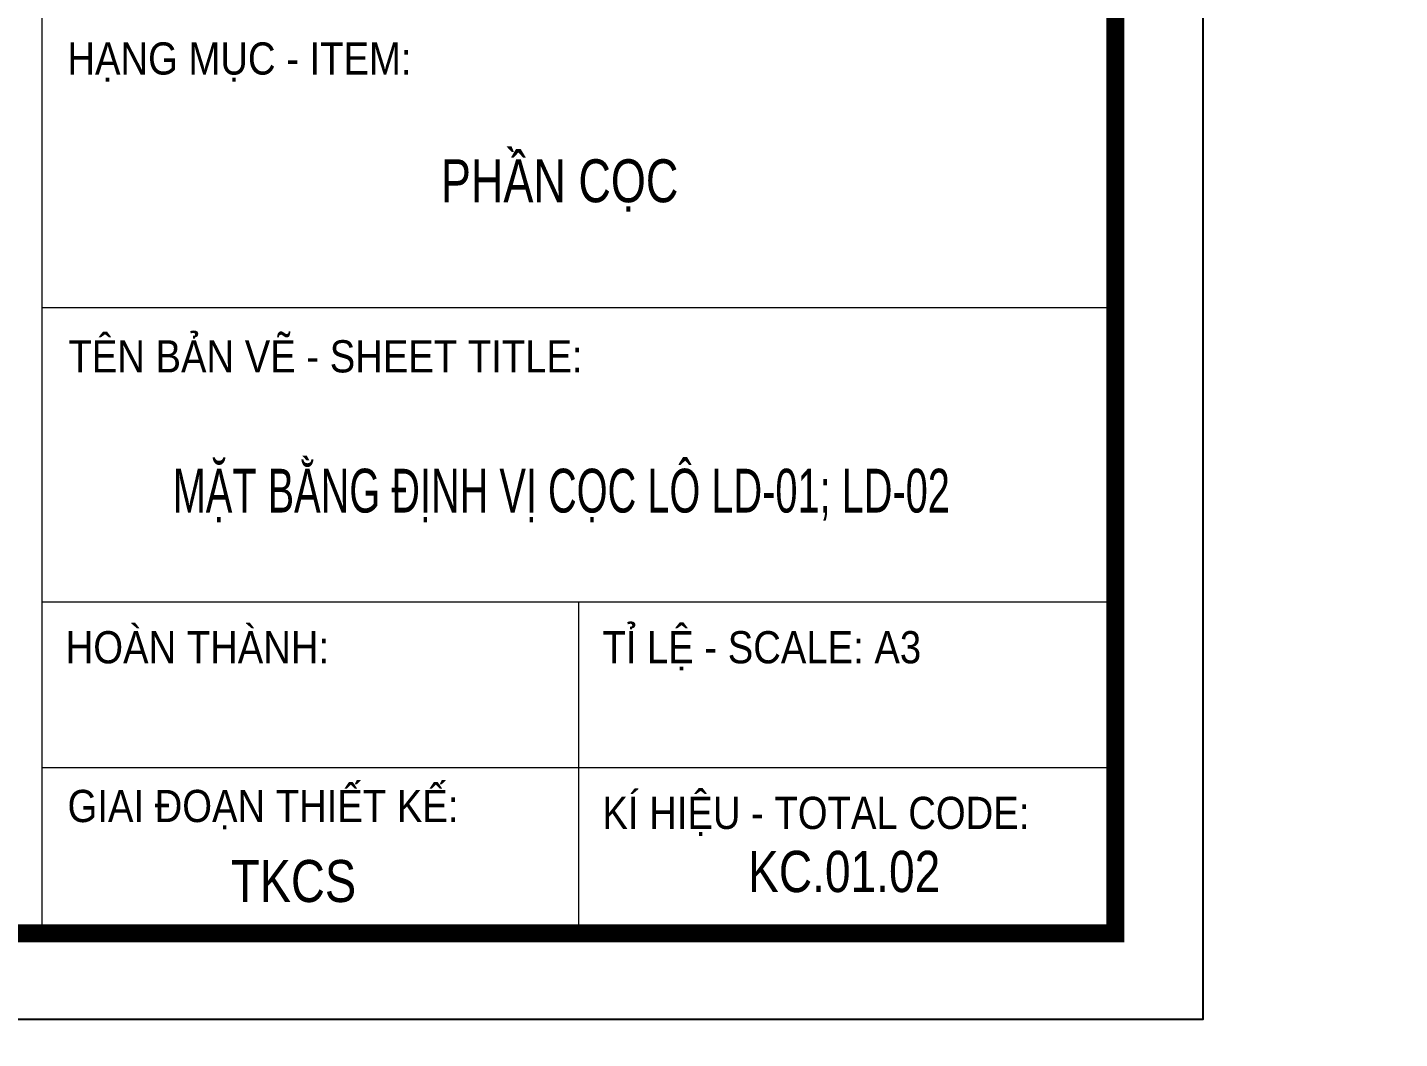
# Model space of a CAD drawing. Header units: metres. Extents: x 568006 to 1139366, y 2064802 to 4131555.
# Drawn here: x 569462.88 to 569496.14, y 2065189.85 to 2065214.35 of the extents above; entities that cross this region are included whole.
import ezdxf
from ezdxf.enums import TextEntityAlignment as Align
from ezdxf.xclip import XClip

# ---------------------------------------------------------------- set-up
doc = ezdxf.new("R2010")
doc.units = ezdxf.units.M
doc.header["$XCLIPFRAME"] = 0
doc.linetypes.add('ACAD_ISO10W100', pattern=[18.5, 12, -3, 0.5, -3])
doc.linetypes.add('CENTER', pattern=[2, 1.25, -0.25, 0.25, -0.25])
doc.layers.get('DEFPOINTS').update_dxf_attribs({"color": 152, "linetype": 'CONTINUOUS'})
for name, color, linetype, lineweight in [('A-KY HIEU', 34, 'CONTINUOUS', 20), ('A-TEXT', 7, 'CONTINUOUS', 18), ('E- RANH GIOI', 1, 'CENTER', 13), ('hung-demlonha', 7, 'CONTINUOUS', 15)]:
    doc.layers.add(name, color=color, linetype=linetype, lineweight=lineweight)
for name, color, linetype in [('ghi_chu', 7, 'CONTINUOUS'), ('LogDg', 7, 'CONTINUOUS'), ('TimDg', 222, 'CONTINUOUS')]:
    doc.layers.add(name, color=color, linetype=linetype)
doc.styles.add('A1-arial', font='arial.ttf')
doc.styles.add('AA - Arial - Regular', font='arial.ttf', dxfattribs={"height": 250})
doc.styles.add('ARIAL', font='arial.ttf', dxfattribs={"height": 5})
doc.styles.add('QH1', font='arialbd.ttf', dxfattribs={"width": 0.8})

# ---------------------------------------------------------------- blocks, each defined once
blk = doc.blocks.new('A$C33BC4D2A')
at = {"layer": 'A-KY HIEU', "color": 0}
for p, q in [((353.662, -4.903), (353.662, -292.097)), ((353.662, -256.354), (414.985, -256.354)), ((353.662, -273.174), (414.985, -273.174)), ((384.324, -273.174), (384.324, -292.097)), ((353.662, -282.635), (414.985, -282.635))]:
    blk.add_line(p, q, dxfattribs=at)
at = {"layer": 'A-KY HIEU', "color": 0, "const_width": 1.022}
blk.add_lwpolyline([(14.345, -292.097), (14.345, -4.903), (414.985, -4.903), (414.985, -292.097)], close=True, dxfattribs=at)
at = {"layer": 'DEFPOINTS', "color": 125}
blk.add_lwpolyline([(0, -297), (420, -297), (420, 0), (0, 0)], close=True, dxfattribs=at)
at = {"layer": 'A-TEXT', "style": 'ARIAL'}
for s, height, width, p in [('HẠNG MỤC - ITEM:', 1.83967, 0.85, (355.121, -242.13)), ('PHẦN CỌC', 2.4529, 0.75, (376.459, -249.116)), ('TÊN BẢN VẼ - SHEET TITLE:', 1.83967, 0.85, (355.179, -259.143)), ('GIAI ĐOẠN THIẾT KẾ:', 1.83967, 0.85, (355.131, -284.826))]:
    blk.add_text(s, height=height, dxfattribs=dict(at, width=width)).set_placement(p, align=Align.MIDDLE_LEFT)
at = {"layer": 'A-TEXT', "style": 'ARIAL', "width": 0.85}
for s, p in [('TỈ LỆ - SCALE: A3', (385.685, -276.678)), ('HOÀN THÀNH:', (355.024, -276.678)), ('KÍ HIỆU - TOTAL CODE:', (385.685, -286.14))]:
    blk.add_text(s, height=1.83967, dxfattribs=at).set_placement(p)
at = {"layer": 'A-TEXT', "color": 6, "style": 'A1-arial', "width": 0.8}
blk.add_text('TKCS', height=2.4, dxfattribs=at).set_placement((364.466, -290.312))
blk = doc.blocks.new('tmbc_khub')
at = {"layer": 'LogDg'}
blk.add_lwpolyline([(-126.511, 369.982), (-95.478, 381.206, -0.414214), (-85.234, 376.404), (-42.629, 258.608, -0.421043), (-47.607, 248.303), (-78.9, 237.801, -0.407417), (-88.969, 242.664), (-131.313, 359.738, -0.414214)], format="xyb", close=True, dxfattribs=at)
at = {"layer": 'TimDg', "linetype": 'ACAD_ISO10W100', "ltscale": 0.75}
for points in [[(107.543, -124.133), (15.376, 133.515), (-122.04, 513.448), (-178.345, 685.867)], [(-301.603, 437.912), (-187.72, 36.731)]]:
    blk.add_lwpolyline(points, dxfattribs=at)
at = {"layer": 'hung-demlonha', "color": 7, "ltscale": 5, "style": 'QH1', "width": 0.65}
for tag, p in [('BT04', (-109.598, 191.643)), ('BT06', (-305.798, 171.199)), ('BT05', (-282.572, 137.244))]:
    blk.add_attdef(tag, text='', height=3.96, rotation=0, dxfattribs=at).set_placement(p, align=Align.CENTER)

msp = doc.modelspace()

# ---------------------------------------------------------------- block references
at = {"layer": 'E- RANH GIOI', "xscale": 0.4242857142857144, "yscale": 0.4242857142857144, "zscale": 0.4242857142857144}
msp.add_blockref('A$C33BC4D2A', (569313.173, 2065316.331), dxfattribs=at)
at = {"layer": 'ghi_chu'}
ref = msp.add_blockref('tmbc_khub', (569566.549, 2064812.011), dxfattribs=at)
XClip(ref).set_block_clipping_path([(-245.2612135945, 174.796498704), (-53.3045809087, 337.2658173321)])

# ---------------------------------------------------------------- texts
at = {"layer": 'A-TEXT', "style": 'AA - Arial - Regular'}
for s, height, width, p in [('MẶT BẰNG ĐỊNH VỊ CỌC LÔ LD-01; LD-02', 1.06071, 0.65, (569475.817, 2065203.125)), ('KC.01.02', 1, 0.8, (569482.674, 2065193.896))]:
    msp.add_text(s, height=height, dxfattribs=dict(at, width=width)).set_placement(p, align=Align.MIDDLE_CENTER)

# ---------------------------------------------------------------- next in the draw order: block references
at = {"layer": 'ghi_chu'}
ref = msp.add_blockref('tmbc_khub', (569785.007, 2064761.833), dxfattribs=at)
XClip(ref).set_block_clipping_path([(-196.9317021817, 224.973894045), (-4.975069496, 387.4432126731)])

doc.saveas('drawing.dxf')
